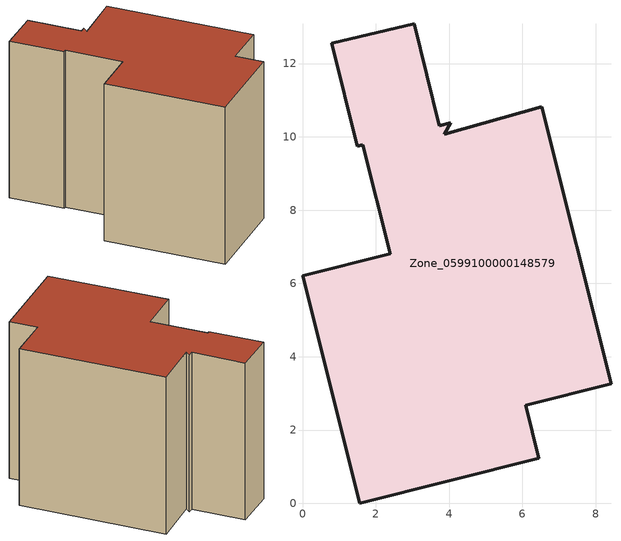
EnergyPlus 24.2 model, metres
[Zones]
Zone_0599100000148579
 floor ground (C_G): 3.86,10.07 6.52,10.82 8.42,3.27 6.09,2.68 6.45,1.23 1.56,0 0,6.21 2.39,6.81 1.65,9.78 1.5,9.74 0.8,12.55 3.05,13.09 3.73,10.31 4.05,10.39 z0
 wall outside (C_F): 1.65,9.78 2.39,6.81 0,6.21 1.56,0 6.45,1.23 6.09,2.68 8.42,3.27 6.52,10.82 3.86,10.07 4.05,10.39 3.73,10.31 3.05,13.09 0.8,12.55 1.5,9.74 1.65,9.78 z0:8.75
 roof outside (C_R): 8.42,3.27 6.52,10.82 3.86,10.07 4.05,10.39 3.73,10.31 3.05,13.09 0.8,12.55 1.5,9.74 1.65,9.78 2.39,6.81 0,6.21 1.56,0 6.45,1.23 6.09,2.68 z8.75
[BUILDING]
Pand.0599100000148579: North Axis=0; Terrain=City; Loads Convergence Tolerance Value=0.04; Temperature Convergence Tolerance Value=0.4; Solar Distribution=FullExterior; Maximum Number of Warmup Days=25; Minimum Number of Warmup Days=1
[Site:Location]
Rotterdam.The.Hague.AP_ZH_NLD Design_Conditions: Latitude=51.96; Longitude=4.45; Time Zone=1; Elevation=-4.5
[SITE:GROUNDTEMPERATURE:BUILDINGSURFACE]
18, 18, 18, 18, 18, 18, 18, 18, 18, 18, 18, 18
[MATERIAL] Thermal Absorptance=0.9; Solar Absorptance=0.7; Visible Absorptance=0.7
Name | Roughness | Thickness | Conductivity | Density | Specific Heat
G.TC.1965-1974 | MediumSmooth | 0.15 | 0.882353 | 540 | 1210
F.TC.1965-1974 | Rough | 0.3 | 0.697674 | 1920 | 840
R.TC.1965-1974 | MediumRough | 0.2 | 0.232558 | 1500 | 1000
[CONSTRUCTION]
C_G: G.TC.1965-1974
C_F: F.TC.1965-1974
C_R: R.TC.1965-1974
[ZONE]
Zone_0599100000148579: Type=1; Multiplier=1; Ceiling Height=Autocalculate; Volume=Autocalculate; Floor Area=autocalculate; Part of Total Floor Area=Yes
[ZONEINFILTRATION:DESIGNFLOWRATE]
Infil_Zone_0599100000148579: Zone or ZoneList or Space or SpaceList=Zone_0599100000148579; Schedule=AlwaysOn; Design Flow Rate Calculation Method=Flow/Area; Flow Rate per Floor Area=0.003; Constant Term Coefficient=1; Temperature Term Coefficient=0; Velocity Term Coefficient=0; Velocity Squared Term Coefficient=0
[HVACTEMPLATE:ZONE:IDEALLOADSAIRSYSTEM]
Zone_0599100000148579: Maximum Heating Supply Air Temperature=50; Minimum Cooling Supply Air Temperature=13; Maximum Heating Supply Air Humidity Ratio=0.0156; Minimum Cooling Supply Air Humidity Ratio=0.0077; Heating Limit=NoLimit; Cooling Limit=NoLimit; Dehumidification Control Type=ConstantSensibleHeatRatio; Cooling Sensible Heat Ratio=0.7; Dehumidification Setpoint=60; Humidification Control Type=None; Humidification Setpoint=30; Outdoor Air Method=None; Outdoor Air Flow Rate per Person=0.00944; Outdoor Air Flow Rate per Zone Floor Area=0; Outdoor Air Flow Rate per Zone=0; Demand Controlled Ventilation Type=None; Outdoor Air Economizer Type=NoEconomizer; Heat Recovery Type=None; Sensible Heat Recovery Effectiveness=0.7; Latent Heat Recovery Effectiveness=0.65
[ZONECONTROL:THERMOSTAT]
ThermostatControl_Zone_0599100000148579: Zone or ZoneList=Zone_0599100000148579; Control Type Schedule=DualSetpointControlType; Control 1=Thermostat_Zone_0599100000148579; Temperature Difference Between Cutout And Setpoint=0
[THERMOSTATSETPOINT:DUALSETPOINT]
Thermostat_Zone_0599100000148579: Heating Setpoint Temperature Schedule=HeatingSetpoint_Zone_0599100000148579; Cooling Setpoint Temperature Schedule=CoolingSetpoint_Zone_0599100000148579
[SCHEDULE:COMPACT]
HeatingSetpoint_Zone_0599100000148579: Through: 12/31, For: AllDays, Until: 24:00, 21
CoolingSetpoint_Zone_0599100000148579: Through: 12/31, For: AllDays, Until: 24:00, 24
DualSetpointControlType: Through: 12/31, For: AllDays, Until: 24:00, 4
AlwaysOn: Through: 12/31, For: AllDays, Until: 24:00, 1
